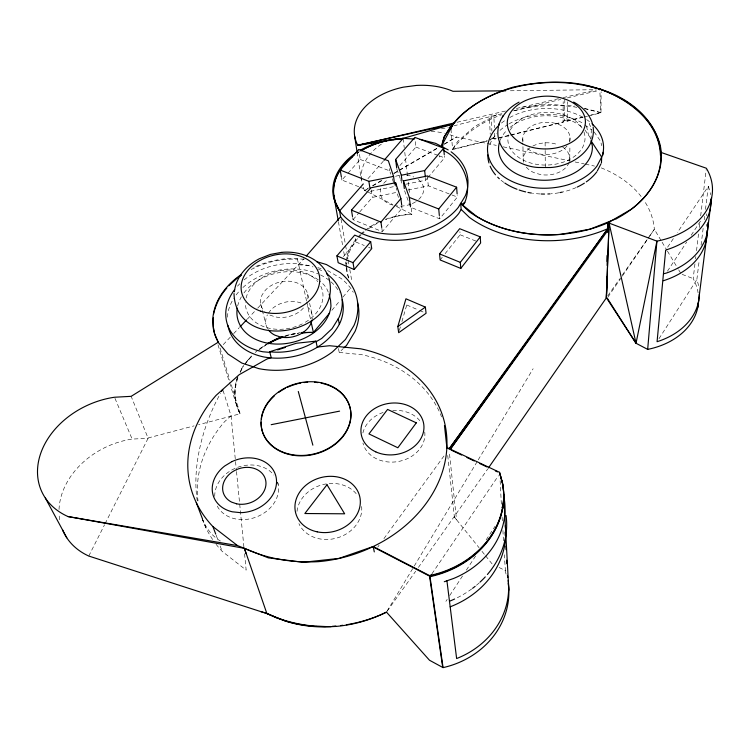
<?xml version="1.0" encoding="UTF-8"?>
<svg xmlns="http://www.w3.org/2000/svg" width="750" height="750" viewBox="0 0 750 750"><rect width="100%" height="100%" fill="white"/><g stroke="black" fill="none" stroke-linecap="round" stroke-linejoin="round"><path stroke-width="0.56" stroke-dasharray="3.75 2.81" d="M510.806 135.15L563.062 122.222L563.194 101.672M563.062 122.222L564.647 120.197L564.816 98.409M588.656 115.884L600.975 112.828L601.116 91.762M583.05 117.272L567.366 121.153L567.562 101.719M569.756 158.306L569.906 145.772M569.963 141.206L570 137.794M591.019 139.584L591.356 127.519L589.575 124.809L588.947 122.109M698.109 292.856A71.325 53.522 3 0 0 693.188 278.606L694.988 263.503M695.541 258.853L695.822 256.537M696.516 250.725L698.738 232.134M699.291 227.494L699.984 221.681M700.678 215.869L706.219 169.406M698.55 285.703A71.85 53.737 3 0 0 696.853 279.6L699.253 260.034M701.091 245.081L703.35 226.669M704.203 219.769L704.625 216.319M705.469 209.419L708.3 186.403L677.297 232.706M237.403 377.775C233.241 389.541 234.197 402.797 240.15 413.784L198.572 424.697M237.9 376.312C233.194 388.434 233.887 402.338 240.15 413.784A68.981 54.028 -13.7 0 1 237.919 377.85M399.328 330.469L400.622 326.034M401.906 321.609L406.744 304.978L406.481 302.916M88.781 556.041L104.531 524.775M105.056 523.725L148.125 438.253L131.156 396.337M242.944 366.272L240.028 371.887L243.788 365.306M387.075 611.119L413.634 567.047M414.234 566.044L477.609 460.875M478.219 459.872L533.137 368.719M658.969 338.747L696.853 279.6M445.894 601.369L447.178 599.419M449.728 595.519L462.516 575.991M466.35 570.131L476.578 554.513M486.159 539.869L495.113 526.2M667.444 271.191L686.7 242.034M691.191 235.237L700.819 220.659M667.612 247.172L673.425 238.491M383.766 183.347L383.944 183.084A21.806 15.366 -6.9 0 1 387.675 179.859M431.944 573.797L498.431 475.716M607.894 297.159L621.638 277.087M622.294 276.131L649.116 236.934M649.772 235.978L654.347 229.284A104.25 75.703 -1 0 0 644.278 200.869M268.509 313.219L270.394 310.5A23.578 17.719 -12.9 0 1 302.775 303.722M418.387 567.441L487.725 468.975M607.734 295.884L619.725 278.756M622.388 274.95L647.691 238.8M648.356 237.853L654.347 229.284L661.491 241.209M387.15 611.175L415.678 571.247M244.987 363.628L251.438 355.997L245.691 362.738M377.728 547.163L379.106 545.269M383.925 538.631L444.534 455.212M440.128 259.95L442.275 257.25M445.134 253.659L460.144 234.787L459.909 231.741M404.578 190.734L410.494 207.244L439.65 218.803L457.369 197.072L457.2 194.878M492.197 137.841C487.716 144.244 492.666 134.681 494.887 138.825L509.662 135.169M331.875 310.331L340.012 300.572M342.966 297.028L351.103 287.269M352.688 217.556L353.034 219.684L382.322 231.647L402.084 208.2L401.822 206.062M405.787 184.219L425.653 180.234L427.162 178.444M427.922 177.544L444.534 157.838L444.347 155.681M343.322 256.669L355.837 241.997L355.266 238.566M353.034 219.684L358.969 212.831M359.709 211.978L372.319 197.419L396.806 192.347L398.916 198.684M399.881 165.591L415.912 147.084L414.994 138.469M257.756 308.081L304.012 258.647M367.931 178.697L383.259 161.25M358.762 186.731L341.887 180.037L347.241 174.047M348.009 173.184L360.253 159.478L358.734 149.447M223.256 344.616L230.475 336.966M233.691 333.572L239.306 327.619M247.331 319.125L256.959 308.925M338.447 348.516L339.216 352.434L343.284 348.534M255.244 352.5L257.522 350.4M223.078 390.525L231.047 415.819L224.578 421.706A127.594 105.338 -15.1 0 0 198.028 500.887M259.219 349.153L267.384 343.688M260.128 348.544L266.475 344.297M367.641 188.841L364.622 190.603L368.606 187.959M372.647 185.616L382.734 179.756M393.834 173.306L438.225 147.516M444.281 144L456.394 136.969L486.066 143.222M372.684 185.916L382.772 180.056M393.872 173.606L438.253 147.825M444.309 144.3L456.394 136.969M496.809 114.703L474.947 126.3L457.659 141.412L452.559 149.297L487.153 140.738M251.147 269.484L260.053 265.387A72.928 54.581 -13 0 1 297.469 259.163M148.012 437.981L194.081 425.878M510.797 134.887L563.062 121.95L564.647 119.925L567.366 120.881L583.059 117M590.897 115.059L600.984 112.556L599.738 89.119M450.966 129.131L452.578 149.569L487.172 141.009M492.216 138.112L494.897 139.088L509.672 135.431M584.175 116.991L587.531 116.156M457.059 122.269L505.641 110.981M516.413 108.478L559.106 98.55M563.212 97.603L596.409 89.887M407.972 190.041L428.306 185.822L450.909 194.578M370.369 191.334L394.838 186.422L394.097 184.2M441.394 128.841L448.275 127.481M521.869 107.25L548.634 104.325L574.416 106.041M59.025 509.484A74.831 58.716 -25.1 0 1 132.141 439.097L148.125 438.253M510.394 90.769L594.759 89.709M304.294 259.266L292.172 258.375A73.388 54.919 -13 0 0 253.172 267.694M298.678 264.741L311.297 265.688M339.216 352.434L361.753 354.684A130.275 106.303 -14.7 0 1 441.591 416.869M576.872 107.353L573.619 106.791A112.284 78.919 -1.2 0 0 513.488 110.925M487.209 143.466L496.341 145.388M503.194 146.831L570.534 161.025M575.1 161.981L584.231 163.912M585.375 164.147L594.506 166.078M584.456 108.375L600.984 112.556M584.456 108.647L600.975 112.828M393.047 205.097L389.822 204.159A21.806 15.366 -6.9 0 1 381 187.8M317.803 267.619L321.056 268.584M269.878 315.084L275.325 316.894A24 17.812 -12.7 0 0 304.734 306.356M564.647 120.197L567.366 121.153M415.912 147.084L438.169 155.447M439.228 155.841L444.534 157.838M682.153 274.369L693.188 278.606M360.253 159.478L389.662 170.869L390.769 174.197M451.988 194.991L457.369 197.072M359.812 187.153L366.141 189.656M460.144 234.787L477.394 241.669M355.837 241.997L364.322 245.531M368.569 247.294L370.688 248.175M406.744 304.978L418.556 310.059M419.634 310.519L423.928 312.366M499.134 567.497L505.416 570.647L504.3 554.766M364.575 190.303L366.637 191.344M367.659 191.869L392.391 204.384M396.506 206.475L411.956 214.294L410.766 203.972M327.572 270.516L341.278 278.588A73.003 54.834 -13 0 1 353.278 292.266M584.916 124.931L591.45 129.759M216.066 544.247A127.594 105.338 -15.1 0 0 222.169 551.353L246.159 570.103L244.453 552.703M447.731 455.503L454.387 517.059L479.072 547.725M481.988 551.344L484.903 554.963M485.634 555.862L492.188 564.009M454.387 517.059L456.506 519.722L449.25 451.388M594.141 131.925L600.544 141.159L601.753 145.688M585.028 130.087L590.184 137.587L590.719 139.65M662.091 242.203L666.853 250.144M667.453 251.137L678.169 269.016M678.769 270.009L681.15 273.984M328.275 292.153L326.531 288.234A47.634 35.513 -12.9 0 0 319.931 281.1M114.966 398.306L132.141 439.097M202.509 518.934L205.828 527.644M216.141 535.219L218.156 540.6M220.162 545.972L222.169 551.353M396.825 169.116L400.219 178.575M400.594 179.625L402.103 183.834M392.25 178.641L393.731 183.084M401.381 206.081L402.084 208.2M217.969 344.738L229.256 381.553M229.594 382.669L236.438 404.981M220.05 348.019L229.931 380.344M231.291 384.797L240.15 413.784M277.594 482.419L278.184 484.444M505.087 570.487L506.316 575.053M260.681 304.022L265.884 324.169M586.509 126.253L588.6 135.281M297.375 258.759L306.525 300.881M306.769 302.006L310.453 318.947M307.669 294.216L308.4 297.591M309.609 303.225L312.028 314.475M338.419 221.719L342.9 247.013M343.706 251.606L344.728 257.353M345.544 261.956L345.947 264.253M346.153 265.397L346.969 270M340.997 219.113L345.394 244.294M345.591 245.438L347.991 259.172M348.188 260.316L348.984 264.9M349.791 269.475L351.984 282.066M341.325 176.709L341.887 180.037M357.131 152.353L360.787 176.231M360.956 177.366L361.659 181.912A60.356 42.094 -6.1 0 1 382.791 143.203M371.231 189.947L372.319 197.419M381.722 227.4L382.322 231.647M439.322 156.075L439.444 157.041M389.372 168.628L389.662 170.869M396.272 188.072L396.544 190.209M403.181 138.572L404.241 147.75M404.775 152.334L407.7 177.581M408.234 182.166L409.434 192.497M410.119 203.972L410.494 207.244M425.438 178.088L425.653 180.234M427.322 175.969L428.306 185.822M231.047 415.819L236.391 470.344M236.503 471.497L243.891 546.9M439.444 216.628L439.65 218.803M500.128 480.731L501.544 507.75M502.069 517.05L502.472 522.375M502.931 530.475L503.447 541.444M489.516 119.766L490.228 134.316M491.128 115.35L491.878 131.091M493.969 118.678L494.381 127.631M494.634 133.228L494.897 139.088M522.75 138.694L522.834 142.097M522.947 146.644L523.247 159.131M545.119 142.35L545.166 149.316M545.175 150.478L545.297 167.878M227.372 317.213A58.631 43.866 -12.9 0 1 233.644 298.547M236.119 294.966A58.631 43.866 -12.9 0 1 238.931 291.553M242.916 287.531A58.631 43.866 -12.9 0 1 318.319 273.938M320.484 274.931A58.631 43.866 -12.9 0 1 329.325 280.463M331.041 281.897A58.631 43.866 -12.9 0 1 339.291 292.191M237.459 286.2A58.913 43.922 -12.9 0 1 239.794 283.753M244.116 279.872A58.913 43.922 -12.9 0 1 313.041 266.925M318.319 269.016A58.913 43.922 -12.9 0 1 323.569 271.791M237.647 306.056A47.634 35.513 -12.9 0 1 241.369 296.822M243.966 292.913A47.634 35.513 -12.9 0 1 319.05 280.416M285.731 335.663A68.662 53.747 -13.7 0 1 300.478 332.644M240.122 372.609A68.981 54.028 -13.7 0 1 243.562 366.506M244.753 364.744A68.981 54.028 -13.7 0 1 252.534 355.584M258.459 350.363A68.981 54.028 -13.7 0 1 266.025 345.084M284.728 336.572A68.981 54.028 -13.7 0 1 298.434 333.394M348.562 277.978A63.75 47.044 -6.9 0 1 346.209 267.947M346.144 266.925A63.75 47.044 -6.9 0 1 346.247 261.778M346.359 260.756A63.75 47.044 -6.9 0 1 356.747 238.331M358.125 236.784A63.75 47.044 -6.9 0 1 360.338 234.525M361.106 233.794A63.75 47.044 -6.9 0 1 363.516 231.656M365.203 230.287A63.75 47.044 -6.9 0 1 379.697 221.606M385.659 219.197A63.75 47.044 -6.9 0 1 411.956 214.294A64.8 47.841 -6.9 0 0 385.453 219.75M348.853 277.959A64.8 47.841 -6.9 0 1 346.725 265.35M346.762 264.188A64.8 47.841 -6.9 0 1 346.941 261.863M347.409 258.816A64.8 47.841 -6.9 0 1 357.534 238.659M358.894 237.122A64.8 47.841 -6.9 0 1 361.078 234.881M361.837 234.15A64.8 47.841 -6.9 0 1 364.219 232.031M368.494 228.713A64.8 47.841 -6.9 0 1 378.084 222.975M601.266 167.888A104.25 75.703 -1 0 1 642.263 197.981M284.494 336.262A68.259 53.428 -13.7 0 1 298.341 333.206M356.953 153.384A68.934 48.441 -6.8 0 1 358.894 152.109M59.672 519.769A74.831 58.716 -25.1 0 1 59.044 513.984M220.434 541.031A112.828 61.641 -67.8 0 1 202.594 519.619M197.316 500.981A112.828 61.641 -67.8 0 1 220.481 393.375M453.75 125.878A95.616 1.041 -13.6 0 1 502.453 113.587M513.478 110.878A95.616 1.041 -13.6 0 1 560.737 99.478M567.366 97.903A95.616 1.041 -13.6 0 1 598.425 90.609M212.644 539.531A127.594 105.338 -15.1 0 1 202.266 518.991M364.622 190.603A60.356 42.094 -6.1 0 1 362.137 184.125M431.241 131.325A60.356 42.094 -6.1 0 1 444.403 133.247M449.981 134.803A60.356 42.094 -6.1 0 1 456.412 137.269M356.925 153.178A68.944 48.441 -6.8 0 1 358.856 151.903M479.25 582.834A92.663 79.837 -9.8 0 1 475.988 585.637M471.703 588.956A92.663 79.837 -9.8 0 1 455.625 598.538M708.3 186.403A77.634 54.778 1.9 0 1 710.569 194.709M706.247 213.853A76.003 54.478 2.2 0 1 706.781 215.812M706.303 224.297A75.497 54.347 2.3 0 1 706.669 226.369M452.578 149.569A112.284 78.919 -1.2 0 1 501.459 114.759M320.812 286.303A39.206 29.091 -12.7 0 1 303.347 323.353M302.353 323.869A39.206 29.091 -12.7 0 1 284.7 329.016M283.556 329.128A39.206 29.091 -12.7 0 1 245.475 302.456M246.103 298.031A39.206 29.091 -12.7 0 1 277.688 271.303A39.206 29.091 -12.7 0 1 317.812 281.644M307.144 306.506A23.578 17.719 -12.9 0 1 312.188 319.134M267.488 328.538A23.578 17.719 -12.9 0 1 267.403 314.831M307.819 298.903A24 17.812 -12.7 0 0 292.987 281.719A24 17.812 -12.7 0 0 265.322 290.278L262.256 294.637A24 17.812 -12.7 0 0 264.703 311.503M418.134 179.362A21.806 15.366 -6.9 0 1 416.438 201.263M415.566 201.834A21.806 15.366 -6.9 0 1 411.703 203.831M410.672 204.234A21.806 15.366 -6.9 0 1 394.95 205.65M395.494 176.297A21.806 15.366 -6.9 0 1 399.9 175.397M406.622 175.284A21.806 15.366 -6.9 0 1 413.859 177.009M583.95 131.953A38.597 26.344 -1.6 0 1 547.688 165.028A38.597 26.344 -1.6 0 1 508.425 134.775M510.3 130.022A38.597 26.344 -1.6 0 1 545.906 112.378A38.597 26.344 -1.6 0 1 582.188 128.241M569.297 141.994A23.634 16.125 -1.6 0 0 555.291 123.338A23.634 16.125 -1.6 0 0 525.956 130.622L523.584 134.522A23.634 16.125 -1.6 0 0 523.528 142.856M567.009 145.969A23.634 16.125 -1.6 0 1 540.291 154.097L534.534 152.559A23.634 16.125 -1.6 0 1 526.5 147.441M562.716 147.122A23.259 16.097 -1.5 0 1 569.381 161.466M569.053 162.506A23.259 16.097 -1.5 0 1 540.516 174.534L534.853 172.988A23.259 16.097 -1.5 0 1 526.312 167.156M523.669 162.272A23.259 16.097 -1.5 0 1 524.072 154.969L526.397 151.078A23.259 16.097 -1.5 0 1 530.081 147.731M532.828 146.062A23.259 16.097 -1.5 0 1 557.888 144.694M501.478 123.075A58.041 39.863 -1.6 0 1 505.988 119.784M509.756 117.516A58.041 39.863 -1.6 0 1 582.825 117.263M586.641 119.606A58.041 39.863 -1.6 0 1 589.425 121.631M576.15 187.556A57.778 39.844 -1.6 0 1 562.05 192.159M558.844 192.787A57.778 39.844 -1.6 0 1 551.156 193.781M540.103 193.95A57.778 39.844 -1.6 0 1 532.434 193.2M503.841 182.363A57.778 39.844 -1.6 0 1 501.056 180.253M489.797 144.647A57.778 39.844 -1.6 0 1 496.875 133.472M500.006 130.369A57.778 39.844 -1.6 0 1 508.041 124.453M508.987 123.891A57.778 39.844 -1.6 0 1 583.631 123.666M500.091 140.438A46.931 32.231 -1.6 0 1 506.812 130.284M510.131 127.313A46.931 32.231 -1.6 0 1 582.712 127.838M361.659 506.494A32.822 27.619 -15.9 0 1 336.469 538.134A32.822 27.619 -15.9 0 1 298.903 523.603M297.009 511.406A32.822 27.619 -15.9 0 1 322.819 484.612A32.822 27.619 -15.9 0 1 357.863 495.919M277.622 482.203A32.569 26.541 -20 0 1 255.356 517.369A32.569 26.541 -20 0 1 216.206 503.841M214.734 496.35A32.569 26.541 -20 0 1 237.713 467.297A32.569 26.541 -20 0 1 273.872 475.069M424.753 431.991A31.444 25.716 -9.6 0 1 398.241 461.522A31.444 25.716 -9.6 0 1 362.925 443.025M362.887 432.966A31.444 25.716 -9.6 0 1 385.903 411.609M392.747 410.456A31.444 25.716 -9.6 0 1 421.228 422.569"/><path stroke-width="1.12" d="M593.147 127.031C596.119 150.572 571.228 166.416 550.388 167.531L538.341 167.494C517.959 166.5 493.772 149.869 498.412 127.003M606.825 276.703L606.403 297.787L488.391 468.009M607.134 261.478L607.247 255.619M607.716 232.191L608.053 222.731L631.425 209.156A110.85 76.556 -1.4 0 0 601.781 89.831C573.844 79.406 541.716 80.597 512.728 87.253C492.703 93.422 473.559 103.022 458.428 117.741C451.097 126.122 442.997 134.897 441.75 146.466L444.244 136.613M606.863 277.003L606.403 297.787L636.019 343.256L647.672 349.387A71.325 53.522 3 0 0 698.606 300.234M607.116 265.453L607.341 255.056M607.847 231.966L608.053 222.731A110.85 76.556 -1.4 0 1 468.994 211.509L460.725 203.55L465.422 195.591A67.809 47.625 -6.9 0 0 451.078 151.791M610.341 221.4L609.084 223.116L606.403 297.787L608.822 229.069L450.216 449.4L607.791 228.684A110.325 76.509 -1.4 0 1 469.406 217.416L461.166 209.456L460.706 203.334L462.113 204.225L464.859 202.275C472.978 182.447 462.169 159.169 443.222 150.375M601.462 162.9L601.678 157.041L590.991 140.681L592.331 145.838A46.931 32.231 -1.6 0 1 541.209 180.178A46.931 32.231 -1.6 0 1 499.725 141.45M213.291 317.812L213.45 327.225M660.45 155.325C659.316 122.831 630.159 100.172 601.781 89.831M647.672 349.387L656.925 241.144A78.159 54.741 1.8 0 0 706.359 168.244L660.703 152.306M602.812 155.156L603.15 152.297M697.744 307.584L711.619 197.831M442.547 147.591L443.147 143.034L452.756 124.772C468.562 104.859 491.962 92.981 516.262 86.981A114.347 79.144 -1.3 0 1 573.956 83.616L588.141 85.987L601.791 89.616L584.981 85.462M607.247 298.116L636.019 343.256L656.925 241.144L608.053 222.731M234.394 291.769C235.884 277.078 246.722 265.331 259.369 258.731L270.422 254.409L281.616 252.347M213.581 314.128C215.691 304.491 220.191 295.444 226.819 288.122M397.819 326.55L405.947 298.8L425.372 307.106L426.075 313.284L398.681 332.691L397.819 326.55L425.372 307.106M519.066 102.15C509.616 106.978 501.919 115.05 498.619 125.25L499.378 123.609M449.419 127.256L451.706 126.806L452.953 124.144L357.731 145.153A62.531 42.262 -6.1 0 1 403.425 87.15L416.325 85.444A62.531 42.262 -6.1 0 1 452.963 91.294L505.706 90.825M502.341 117.197L503.044 115.706M597.366 170.803L600.947 163.884M461.166 209.456L458.756 213.544A67.491 47.587 -6.9 0 1 398.062 240.281A67.491 47.587 -6.9 0 1 340.603 216.825L339.544 210.769L333.984 199.153A67.819 47.625 -6.9 0 1 355.772 153.112M476.653 216.384L463.012 205.378L464.859 202.275M444.262 136.828L450.787 126.891M62.484 529.688A74.831 58.716 -25.1 0 0 88.781 556.041L266.878 613.566L285.047 620.962A119.306 101.025 -15.9 0 0 325.397 626.953L335.887 626.438A119.306 101.025 -15.9 0 0 386.475 612.122L429.488 660.234L443.062 667.622L429.994 576.684L431.297 574.763M607.791 228.684L449.334 448.575L532.584 334.003M246.15 553.847L244.425 548.344L68.025 516.562A78.066 59.784 -23.9 0 1 41.55 451.097A78.066 59.784 -23.9 0 1 114.516 397.238L131.156 396.337L218.269 342.188A73.388 54.919 -13 0 1 240.487 275.053M460.781 268.416L480.628 242.963L480.253 236.869L459.675 228.694L439.547 253.894L440.128 259.95L460.781 268.416L460.294 262.359L480.253 236.869M439.341 215.531L438.731 208.987L456.6 187.209L427.322 175.969L403.406 180.9L404.316 188.55M329.662 312.984L313.397 332.494A68.981 54.028 -13.7 0 0 301.641 332.981M354.178 269.513L371.747 248.616L370.697 241.734L354.703 235.125L336.919 255.863L338.175 262.706L354.178 269.513L353.016 262.669L370.697 241.734M381.722 227.4L380.963 222.084L400.903 198.591L395.597 182.719L370.912 187.809L351.459 210.122L352.509 216.497M395.634 159.459L401.316 175.247L424.669 170.569L443.7 148.134L414.872 137.391L395.634 159.459L396.694 168.047M306.3 256.031L340.603 216.825M363.328 183.928L339.581 210.966A68.934 48.441 -6.8 0 1 352.387 156.769M384.019 160.378L403.153 138.366L452.953 124.144M341.325 176.709L340.2 170.044L358.734 149.447L388.359 160.819L393.562 176.391L394.416 183.075M240.103 326.775L246.525 319.978M344.1 347.756L346.537 345.413L355.059 331.406A73.003 54.834 -13 0 0 357.497 302.428M228.759 285.759L237.75 277.706M239.578 276.431L241.528 275.184M68.025 516.562L237.487 545.578L268.303 557.859L303.056 562.294L338.991 558.403L373.2 546.516A131.016 106.566 -14.6 0 0 446.803 437.456A131.016 106.566 -14.6 0 0 360.712 348.816L329.569 345.722L317.222 347.062L315.938 341.137C302.372 349.725 285.637 353.606 269.691 351.759L271.228 357.647L267.056 358.978L239.259 374.644L216.075 395.381A131.016 106.566 -14.6 0 0 212.934 526.603L215.747 534.141M316.069 341.756L321.684 338.456L332.072 328.659L339.019 317.484A58.913 43.922 -12.9 0 0 326.475 273.694M616.472 218.691L589.894 229.228L560.288 234.45A109.434 75.638 -1.4 0 1 476.644 216.384M444.281 581.728L453.675 578.438A85.584 73.163 -9 0 0 503.766 496.303M269.691 351.759L296.353 343.266L315.938 341.137M277.622 349.894L285.394 347.419M663.488 273.806L666.159 273.131A76.003 54.478 2.2 0 0 700.95 247.922L704.053 242.353A76.003 54.478 2.2 0 0 707.841 222.722M386.128 140.981L357.759 145.35L454.781 122.803M390.469 139.913L380.878 142.097A68.944 48.441 -6.8 0 0 360.844 150.684M340.2 170.044L368.888 181.331L393.562 176.391M357.759 145.35L376.088 141.731M271.191 424.678L339.6 411.131M388.397 140.634L390.666 140.287M392.944 139.931L396.347 139.416M398.616 139.059L403.153 138.366L414.403 139.031M391.875 139.584L403.153 138.366L386.128 140.438A67.819 47.625 -6.9 0 0 360.562 150.103M331.059 626.672L315 626.287A122.831 103.838 -15.8 0 1 285.056 620.85L275.738 617.55L266.991 613.406L260.831 611.606M281.953 252.338C300.047 250.687 320.756 258.347 328.2 276.084M316.772 626.334L325.397 626.559M269.85 352.378L262.866 351.778A58.913 43.922 -12.9 0 1 234.628 289.613M451.706 126.806L450.778 126.675L450.966 129.131M420.019 139.359L435.675 143.372L448.209 149.916M316.594 261.628L326.409 264.525L340.181 272.597A73.388 54.919 -13 0 1 353.991 325.491L345.422 339.525L332.503 351.872A73.388 54.919 -13 0 1 258.825 368.634L241.781 363.047L227.944 353.991L218.391 342.581L214.547 333.591L213.628 328.284M600.056 89.034L601.134 89.456C627.994 97.791 653.044 117.272 660.272 145.463A112.162 77.428 -1.5 0 1 616.462 218.681M403.406 180.9L409.35 197.428L438.731 208.987M351.459 210.122L380.963 222.084M439.547 253.894L460.294 262.359M336.919 255.863L353.016 262.669M446.869 447.506L499.538 472.312L502.434 482.541A91.866 77.906 -9.4 0 1 429.488 575.569L442.725 667.444M451.116 450.066L461.644 455.034M466.913 457.519L474.291 460.988M479.559 463.472L486.928 466.95M495.356 470.916L497.466 471.909M316.622 626.325A139.134 116.953 -14.9 0 1 276.122 617.456L266.878 613.566L244.425 548.344C267.441 558.994 293.287 563.1 318.525 561.656A128.231 104.438 -14.7 0 0 373.2 546.516L429.488 575.569M373.312 547.078L429.562 576.122A91.809 77.878 -9.4 0 0 502.463 483.131L500.016 474.488M573.638 102.066C582.778 106.922 590.447 114.984 592.913 125.259M212.934 526.603L237.487 545.578M463.012 205.378L460.706 203.334L458.287 207.431A67.819 47.625 -6.9 0 1 397.275 234.225A67.819 47.625 -6.9 0 1 339.544 210.769L335.644 203.138L333.703 195.075A68.944 48.441 -6.8 0 1 354.131 155.175M45.319 497.981L66.797 537.806M196.275 502.594L202.509 518.934M298.284 391.472L312.863 445.172M329.147 294.113L330.553 300.197L330.966 306.009A47.634 35.513 -12.9 0 1 279.328 344.072A47.634 35.513 -12.9 0 1 237.244 308.147M609.084 223.116L636.019 343.256M310.941 321.206L313.397 332.494A68.259 53.428 -13.7 0 0 301.566 332.822M373.2 546.516L374.288 551.906M338.259 318.712L339.291 324.066M328.828 277.791C344.578 334.931 235.706 354.75 234.009 293.531M333.741 195.281L338.222 220.566M354.703 136.434L357.131 152.353M368.888 181.331L369.872 187.997M395.597 182.719L396 185.925M446.925 580.8L456.628 658.547A82.688 73.716 -10.2 0 0 508.219 580.406M400.903 198.591L401.691 204.994M401.316 175.247L401.962 180.6M409.35 197.428L410.119 203.972M444.469 425.55L446.925 448.041M448.941 448.481L449.006 449.081M424.669 170.569L425.325 177.009M443.7 148.134L444.253 154.603M456.6 187.209L457.116 193.791M499.538 472.312L502.463 483.506A92.222 78.244 -9.4 0 1 429.994 576.684M503.597 504.459L503.784 507.891M505.097 532.153L505.284 535.659M505.856 546.159L506.044 549.666M506.606 560.166L506.803 563.672M503.672 494.091L508.809 590.203M342.225 299.662A58.631 43.866 -12.9 0 1 340.041 322.838C326.569 350.072 293.128 362.109 264.272 357.047A58.631 43.866 -12.9 0 1 227.841 325.294M321.15 383.156A45.422 36.225 -14.3 0 1 349.716 423.684A45.422 36.225 -14.3 0 1 300.234 455.859A45.422 36.225 -14.3 0 1 261.15 422.166M261.403 418.969A45.422 36.225 -14.3 0 1 274.266 395.963M278.588 392.466A45.422 36.225 -14.3 0 1 285.413 388.303M287.475 387.309A45.422 36.225 -14.3 0 1 297.338 383.841M298.463 383.569A45.422 36.225 -14.3 0 1 300.722 383.1M304.181 382.566A45.422 36.225 -14.3 0 1 307.641 382.247M314.484 382.266A45.422 36.225 -14.3 0 1 317.869 382.603M699.328 294A71.85 53.737 3 0 1 657.075 341.709L665.672 250.069A77.634 54.778 1.9 0 0 711.019 198.938M707.072 230.522A75.497 54.347 2.3 0 1 663.328 280.744M282.422 336.722A68.662 53.747 -13.7 0 0 274.894 339.684L267.384 343.688L278.325 338.428A68.259 53.428 -13.7 0 1 282.413 336.938M301.622 332.522A68.662 53.747 -13.7 0 1 303.928 332.316M268.022 343.903A68.981 54.028 -13.7 0 1 283.688 336.909M360.881 150.891A68.934 48.441 -6.8 0 1 403.181 138.572M221.597 391.388A112.828 61.641 -67.8 0 1 222.731 389.428M386.475 612.122A122.831 103.838 -15.8 0 1 356.7 622.706M355.669 622.941A122.831 103.838 -15.8 0 1 346.331 624.759M342.853 625.275A122.831 103.838 -15.8 0 1 340.519 625.575M335.869 626.053A122.831 103.838 -15.8 0 1 332.372 626.306M508.238 583.491A82.894 74.072 -10.4 0 1 443.062 667.622M507.431 575.344A82.688 73.716 -10.2 0 1 507.787 577.359M505.284 525.712A87.938 76.144 -9.6 0 1 450.169 606.816M506.081 515.522A92.663 79.837 -9.8 0 1 487.378 574.509M485.287 576.872A92.663 79.837 -9.8 0 1 480.037 582.112M475.153 586.322A92.663 79.837 -9.8 0 1 472.584 588.309M454.613 599.016A92.663 79.837 -9.8 0 1 449.475 601.238M312.028 320.081A23.578 17.719 -12.9 0 1 280.303 336.984L274.95 335.175A23.578 17.719 -12.9 0 1 268.556 330.122M596.85 171.788A57.778 39.844 -1.6 0 1 586.256 181.894M584.391 183.141A57.778 39.844 -1.6 0 1 577.228 187.069M562.05 192.159A57.778 39.844 -1.6 0 1 559.922 192.591M550.05 193.866A57.778 39.844 -1.6 0 1 547.837 193.987M544.538 194.062A57.778 39.844 -1.6 0 1 541.209 194.006M531.366 193.041A57.778 39.844 -1.6 0 1 527.944 192.413M525.684 191.906A57.778 39.844 -1.6 0 1 519.122 190.013M517.041 189.272A57.778 39.844 -1.6 0 1 504.806 183.038M499.322 178.753A57.778 39.844 -1.6 0 1 497.7 177.206M495.497 174.806A57.778 39.844 -1.6 0 1 490.125 166.2M488.962 162.966A57.778 39.844 -1.6 0 1 487.8 154.913M498.938 125.306A58.041 39.863 -1.6 0 0 514.791 182.653A58.041 39.863 -1.6 0 0 597.047 165.947L602.25 155.944A58.041 39.863 -1.6 0 0 591.994 123.787M416.297 422.85L397.856 447.759L368.953 433.922L387.581 409.425L416.297 422.85M327 484.734L304.847 513.525L344.653 513.806L327 484.734M231.872 461.644L224.719 465.984A32.812 26.625 -19.8 0 0 212.513 492.553A32.812 26.625 -19.8 0 0 232.284 511.8L240.534 512.663A32.812 26.625 -19.8 0 0 276.234 477.872A32.812 26.625 -19.8 0 0 231.872 461.644M236.625 503.831L231.591 502.116A22.125 17.962 -19.8 0 1 233.747 471.028A22.125 17.962 -19.8 0 1 265.931 482.044A22.125 17.962 -19.8 0 1 236.625 503.831M291.394 454.556A45.441 36.234 -14.3 0 0 350.034 407.578A45.441 36.234 -14.3 0 0 276.403 393.609A45.441 36.234 -14.3 0 0 291.394 454.556M260.784 311.194A39.759 29.194 -12.6 0 0 319.753 279.703A39.759 29.194 -12.6 0 0 260.766 260.062A39.759 29.194 -12.6 0 0 260.784 311.194M522.356 143.756A39.075 26.372 -1.7 0 0 585.047 125.522A39.075 26.372 -1.7 0 0 531.638 98.344A39.075 26.372 -1.7 0 0 522.356 143.756M317.184 531.844A33.066 27.712 -15.7 0 0 359.691 496.397A33.066 27.712 -15.7 0 0 306.019 485.147A33.066 27.712 -15.7 0 0 317.184 531.844M375.778 451.866A31.669 25.791 -9.5 0 0 423.947 428.062A31.669 25.791 -9.5 0 0 377.597 406.913A31.669 25.791 -9.5 0 0 375.778 451.866"/></g></svg>
